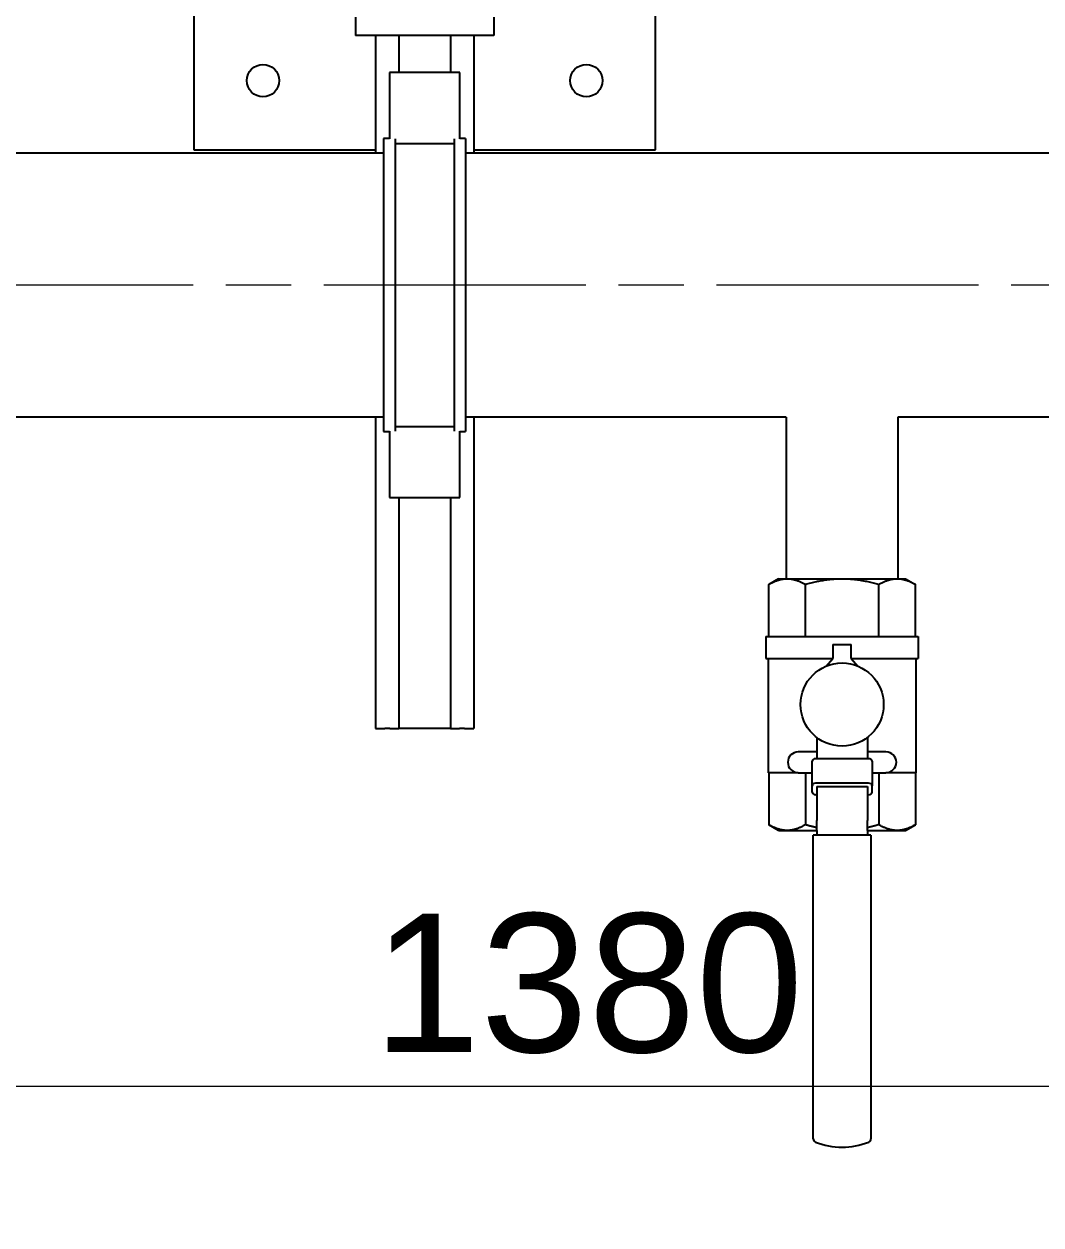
# Model space of a CAD drawing. Header units: millimetres. Extents: x 0 to 8400, y 0 to 5940.
# Drawn here: x 1795 to 2235, y 1503 to 2023 of the extents above; entities that cross this region are included whole.
import ezdxf

# ---------------------------------------------------------------- set-up
doc = ezdxf.new("R2010")
doc.units = ezdxf.units.MM
doc.header["$LTSCALE"] = 20
doc.linetypes.add('CHAIN', pattern=[0.3543, 0.2362, -0.0295, 0.0591, -0.0295])
for name, color, linetype, lineweight in [('Centerline', 7, 'Continuous', 18), ('Dimension', 7, 'Continuous', 18), ('Visible', 7, 'Continuous', 25)]:
    doc.layers.add(name, color=color, linetype=linetype, lineweight=lineweight)
doc.styles.add('Title', font='arial.ttf')
doc.dimstyles.new('Default - Method 2b', dxfattribs={"dimscale": 20, "dimtxt": 3, "dimasz": 2.5, "dimexe": 3, "dimexo": 0.5, "dimgap": 0.7, "dimtad": 0, "dimtoh": 1, "dimdec": 1, "dimrnd": 1e-08, "dimtxsty": 'Title', "dimcen": 0.09, "dimdle": 10, "dimclrd": 256, "dimclre": 256, "dimclrt": 7, "dimadec": 0, "dimazin": 2, "dimtfac": 0.833333, "dimtdec": 1, "dimtmove": 0, "dimatfit": 3, "dimfxl": 1, "dimtolj": 1, "dimlwd": -1, "dimlwe": -1, "dimarcsym": 0})

# ---------------------------------------------------------------- blocks, each defined once
blk = doc.blocks.new('*D30')
at = {"layer": 'Defpoints', "color": 0, "transparency": 16777216}
for p in [(2527.19, 1830.59), (1147.2, 1749.59), (1147.2, 1562.63)]:
    blk.add_point(p, dxfattribs=at)
at = {"layer": 'Dimension', "transparency": 16777216}
for p, q in [((2527.19, 1820.59), (2527.19, 1502.63)), ((1147.2, 1739.59), (1147.2, 1502.63)), ((2477.19, 1562.63), (1197.2, 1562.63))]:
    blk.add_line(p, q, dxfattribs=at)
for points in [[(1197.2, 1570.96), (1197.2, 1554.29), (1147.2, 1562.63)], [(2477.19, 1570.96), (2477.19, 1554.29), (2527.19, 1562.63)]]:
    blk.add_solid(points, dxfattribs=at)
at = {"layer": 'Dimension', "color": 7, "transparency": 16777216, "insert": (1946, 1576.63), "char_height": 60, "attachment_point": 7, "style": 'Title'}
blk.add_mtext('\\A1;1380', dxfattribs=at)

msp = doc.modelspace()

# ---------------------------------------------------------------- linework, layer by layer
at = {"layer": 'Centerline', "linetype": 'CHAIN', "ltscale": 23.990969}
msp.add_line((2548.19, 1909.59), (1249.2, 1909.59), dxfattribs=at)
at = {"layer": 'Visible'}
for p, q in [((1868.45, 2168.09), (1868.45, 1968.09)), ((2068.45, 1968.09), (2068.45, 2168.09)), ((1938.45, 2025.59), (1938.45, 2017.59)), ((1998.45, 2025.59), (1998.45, 2017.59)), ((1998.45, 2017.59), (1938.45, 2017.59)), ((1947.2, 2017.59), (1947.2, 1966.74)), ((1957.3, 2017.59), (1957.3, 2001.59)), ((1979.6, 2017.59), (1979.6, 2001.59)), ((1989.7, 2017.59), (1989.7, 1966.74)), ((1953.2, 2001.59), (1953.2, 1972.85)), ((1983.7, 2001.59), (1953.2, 2001.59)), ((1983.7, 1972.85), (1983.7, 2001.59)), ((1950.7, 1972.96), (1950.7, 1846.22)), ((1953.2, 1972.96), (1950.7, 1972.96)), ((1955.7, 1972.85), (1955.7, 1846.33)), ((1955.7, 1970.84), (1981.2, 1970.84)), ((1981.2, 1972.85), (1981.2, 1846.33)), ((1986.2, 1972.96), (1983.7, 1972.96)), ((1986.2, 1972.96), (1986.2, 1846.22)), ((1950.7, 1966.74), (1647.2, 1966.74)), ((1868.45, 1968.09), (1947.2, 1968.09)), ((2498.19, 1966.74), (1986.2, 1966.74)), ((1989.7, 1968.09), (2068.45, 1968.09)), ((1950.7, 1852.44), (1647.2, 1852.44)), ((1947.2, 1852.44), (1947.2, 1717.59)), ((2125.04, 1852.44), (1986.2, 1852.44)), ((1989.7, 1852.44), (1989.7, 1717.59)), ((2125.04, 1852.44), (2125.04, 1782.44)), ((2498.19, 1852.44), (2173.34, 1852.44)), ((2173.34, 1852.44), (2173.34, 1782.44)), ((1950.7, 1846.22), (1953.2, 1846.22)), ((1953.2, 1846.33), (1953.2, 1817.59)), ((1955.7, 1848.34), (1981.2, 1848.34)), ((1983.7, 1817.59), (1983.7, 1846.33)), ((1983.7, 1846.22), (1986.2, 1846.22)), ((1953.2, 1817.59), (1983.7, 1817.59)), ((1957.3, 1817.59), (1957.3, 1717.59)), ((1979.6, 1817.59), (1979.6, 1717.59)), ((2121.69, 1782.44), (2117.44, 1779.98)), ((2117.44, 1757.44), (2117.44, 1779.98)), ((2121.69, 1782.44), (2125.38, 1782.44)), ((2125.38, 1782.44), (2149.19, 1782.44)), ((2133.31, 1757.44), (2133.31, 1779.98)), ((2149.19, 1782.44), (2173.01, 1782.44)), ((2165.07, 1757.44), (2165.07, 1779.98)), ((2173.01, 1782.44), (2176.69, 1782.44)), ((2176.69, 1782.44), (2180.95, 1779.98)), ((2180.95, 1757.44), (2180.95, 1779.98)), ((2116.19, 1757.44), (2182.19, 1757.44)), ((2116.19, 1757.44), (2116.19, 1747.94)), ((2145.19, 1753.94), (2145.19, 1747.94)), ((2145.19, 1753.94), (2153.19, 1753.94)), ((2153.19, 1747.94), (2153.19, 1753.94)), ((2182.19, 1757.44), (2182.19, 1747.94)), ((2116.19, 1747.94), (2145.19, 1747.94)), ((2117.19, 1747.94), (2117.19, 1698.44)), ((2142.35, 1744.59), (2145.19, 1747.94)), ((2153.19, 1747.94), (2156.03, 1744.59)), ((2153.19, 1747.94), (2182.19, 1747.94)), ((2181.19, 1747.94), (2181.19, 1698.44)), ((1947.2, 1717.59), (1951.2, 1717.59)), ((1953.3, 1717.59), (1951.2, 1717.59)), ((1953.3, 1717.59), (1957.3, 1717.59)), ((1979.6, 1717.59), (1957.3, 1717.59)), ((1979.6, 1717.59), (1983.6, 1717.59)), ((1985.7, 1717.59), (1983.6, 1717.59)), ((1985.7, 1717.59), (1989.7, 1717.59)), ((2138.19, 1713.69), (2138.19, 1705.18)), ((2160.19, 1713.69), (2160.19, 1705.18)), ((2138.19, 1707.44), (2130.19, 1707.44)), ((2168.19, 1707.44), (2160.19, 1707.44)), ((2136.19, 1692.81), (2136.19, 1703.41)), ((2160.69, 1704.48), (2137.69, 1704.48)), ((2138.19, 1705.18), (2138.19, 1704.48)), ((2160.19, 1705.18), (2160.19, 1704.48)), ((2162.19, 1703.41), (2162.19, 1692.81)), ((2130.19, 1698.44), (2117.19, 1698.44)), ((2117.44, 1698.44), (2117.44, 1675.9)), ((2130.19, 1698.44), (2136.19, 1698.44)), ((2133.31, 1698.44), (2133.31, 1675.9)), ((2162.19, 1698.44), (2168.19, 1698.44)), ((2165.07, 1698.44), (2165.07, 1675.9)), ((2181.19, 1698.44), (2168.19, 1698.44)), ((2180.95, 1698.44), (2180.95, 1675.9)), ((2136.19, 1689.98), (2136.19, 1692.81)), ((2160.69, 1693.87), (2137.69, 1693.87)), ((2138.19, 1692.45), (2160.19, 1692.45)), ((2138.19, 1692.45), (2138.19, 1677.7)), ((2160.19, 1692.45), (2160.19, 1677.7)), ((2162.19, 1689.98), (2162.19, 1692.81)), ((2138.19, 1688.92), (2137.69, 1688.92)), ((2160.69, 1688.92), (2160.19, 1688.92)), ((2121.69, 1673.44), (2117.44, 1675.9)), ((2138.19, 1673.45), (2138.19, 1677.7)), ((2160.19, 1673.45), (2160.19, 1677.7)), ((2176.69, 1673.44), (2180.95, 1675.9)), ((2121.69, 1673.44), (2125.38, 1673.44)), ((2125.38, 1673.44), (2138.19, 1673.44)), ((2136.69, 1539.93), (2136.69, 1671.45)), ((2138.19, 1671.45), (2136.69, 1671.45)), ((2138.19, 1673.45), (2138.19, 1671.45)), ((2160.19, 1671.45), (2138.19, 1671.45)), ((2160.19, 1673.45), (2160.19, 1671.45)), ((2160.19, 1673.44), (2173.01, 1673.44)), ((2161.69, 1671.45), (2160.19, 1671.45)), ((2161.69, 1671.45), (2161.69, 1539.93)), ((2173.01, 1673.44), (2176.69, 1673.44))]:
    msp.add_line(p, q, dxfattribs=at)
for centre, radius in [((1898.45, 1998.09), 7), ((2038.45, 1998.09), 7), ((2149.19, 1727.94), 18)]:
    msp.add_circle(centre, radius, dxfattribs=at)
for centre, radius, start, end in [((2130.19, 1702.94), 4.5, 90, 270), ((2168.19, 1702.94), 4.5, 270, 90), ((2138.19, 1539.93), 1.5, 180, 247.9038), ((2160.19, 1539.93), 1.5, 292.0962, 0), ((2149.19, 1567.03), 30.74, 247.9038, 292.0962)]:
    msp.add_arc(centre, radius, start, end, dxfattribs=at)
for centre, major_axis, start_param, end_param in [((2137.69, 1703.41), (-1.5, 0), 4.712389, 6.283185), ((2160.69, 1703.41), (1.5, 0), 0, 1.570796), ((2137.69, 1692.81), (-1.5, 0), 4.712389, 6.283185), ((2137.69, 1689.98), (-1.5, 0), 0, 1.570796), ((2160.69, 1692.81), (1.5, 0), 0, 1.570796), ((2160.69, 1689.98), (1.5, 0), 4.712389, 6.283185)]:
    msp.add_ellipse(centre, major_axis=major_axis, ratio=0.707107, start_param=start_param, end_param=end_param, dxfattribs=at)
for points, weights in [([(2117.44, 1779.98), (2121.69, 1782.44), (2125.38, 1782.44)], [1.68820457608, 1.81878765449, 1.81878765449]), ([(2125.38, 1782.44), (2129.06, 1782.44), (2133.31, 1779.98)], [1.81878765449, 1.81878765449, 1.68820457608]), ([(2133.31, 1779.98), (2141.82, 1782.44), (2149.19, 1782.44)], [1.68820457608, 1.81878765449, 1.81878765449]), ([(2149.19, 1782.44), (2156.56, 1782.44), (2165.07, 1779.98)], [1.81878765449, 1.81878765449, 1.68820457608]), ([(2165.07, 1779.98), (2169.32, 1782.44), (2173.01, 1782.44)], [1.68820457608, 1.81878765449, 1.81878765449]), ([(2173.01, 1782.44), (2176.69, 1782.44), (2180.95, 1779.98)], [1.81878765449, 1.81878765449, 1.68820457608]), ([(2125.38, 1673.44), (2121.69, 1673.44), (2117.44, 1675.9)], [1.81878765449, 1.81878765449, 1.68820457608]), ([(2133.31, 1675.9), (2129.06, 1673.44), (2125.38, 1673.44)], [1.68820457608, 1.81878765449, 1.81878765449]), ([(2138.19, 1674.66), (2135.84, 1675.17), (2133.31, 1675.9)], [1.7513324904, 1.72493402919, 1.68820457608]), ([(2165.07, 1675.9), (2162.55, 1675.17), (2160.19, 1674.66)], [1.68820457608, 1.72493402919, 1.7513324904]), ([(2173.01, 1673.44), (2169.32, 1673.44), (2165.07, 1675.9)], [1.81878765449, 1.81878765449, 1.68820457608]), ([(2180.95, 1675.9), (2176.69, 1673.44), (2173.01, 1673.44)], [1.68820457608, 1.81878765449, 1.81878765449])]:
    msp.add_rational_spline(points, weights, degree=2, dxfattribs=at)

# ---------------------------------------------------------------- dimensions: what is measured, and where the dimension line sits
at = {"layer": 'Dimension'}
dim = msp.add_linear_dim(base=(1147.2, 1562.63), p1=(2527.19, 1830.59), p2=(1147.2, 1749.59), dimstyle='Default - Method 2b', override={"dimgap": 0.7, "dimtad": 1, "dimtoh": 0, "dimdec": 0, "dimtol": 0, "dimlim": 0, "dimtp": 0, "dimtm": 0, "dimtdec": 1, "dimtofl": 0, "dimatfit": 1}, dxfattribs=at)
dim.commit()
dim.dimension.update_dxf_attribs({"geometry": '*D30', "text_midpoint": (2032.66, 1562.63), "dimtype": 160})

doc.saveas('drawing.dxf')
